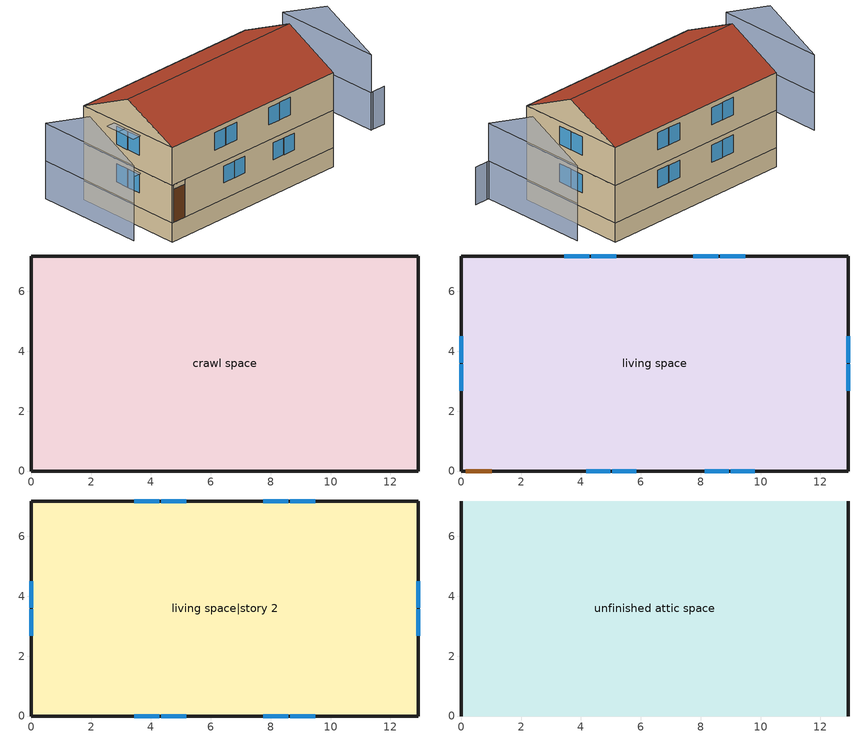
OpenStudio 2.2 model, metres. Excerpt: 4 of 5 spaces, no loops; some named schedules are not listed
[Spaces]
crawl space
 floor ground (GrndUninsUnfinCSFloor): 0,0 0,7.18 12.93,7.18 12.93,0 z-1.22
 wall ground (GrndInsUnfinCSWall): 0,7.18 0,0 12.93,0 12.93,7.18 0,7.18 z-1.22:0
living space
 floor to crawl space (UnfinCSInsFinFloor 3): 0,0 0,7.18 12.93,7.18 12.93,0 z0
 wall outside (ExtInsFinWall 6): 0,7.18 0,0 0.13,0 1.05,0 12.93,0 12.93,7.18 0,7.18 z0:2.44
 window (WindowConstruction): 4.17,0 4.98,0 / 5.04,0 5.85,0 / 8.13,0 8.94,0 / 9,0 9.81,0 z1.05:2.13; 9.49,7.18 8.65,7.18 / 8.59,7.18 7.75,7.18 / 5.18,7.18 4.34,7.18 / 4.28,7.18 3.44,7.18 z1.01:2.13; 0,4.51 0,3.62 / 0,3.56 0,2.67 / 12.93,2.67 12.93,3.56 / 12.93,3.62 12.93,4.51 z0.95:2.13
 door (LivingDoors): 0.15,0 1.02,0 z0:2.13
living space|story 2
 floor to living space (FinUninsFinFloor 3): 0,0 0,7.18 12.93,7.18 12.93,0 z2.44
 wall outside (ExtInsFinWall 6): 0,7.18 0,0 12.93,0 12.93,7.18 0,7.18 z2.44:4.88
 window (WindowConstruction): 3.44,0 4.28,0 / 4.34,0 5.19,0 / 7.75,0 8.59,0 / 8.65,0 9.5,0 / 9.49,7.18 8.65,7.18 / 8.59,7.18 7.75,7.18 / 5.18,7.18 4.34,7.18 / 4.28,7.18 3.44,7.18 z3.45:4.57; 0,4.51 0,3.62 / 0,3.56 0,2.67 / 12.93,2.67 12.93,3.56 / 12.93,3.62 12.93,4.51 z3.39:4.57
unfinished attic space
 floor to living space|story 2 (FinInsUnfinUAFloor): 0,7.18 12.93,7.18 12.93,0 0,0 z4.88
 wall outside (ExtInsFinWall 4): 0,3.59,6.67 0,7.18,4.88 0,0,4.88; 12.93,3.59,6.67 12.93,0,4.88 12.93,7.18,4.88
 roof outside (UnfinInsExtRoof 2): 12.93,3.59,6.67 0,3.59,6.67 0,0,4.88 12.93,0,4.88; 0,3.59,6.67 12.93,3.59,6.67 12.93,7.18,4.88 0,7.18,4.88
shading: -3.05,0 -3.05,7.18 / 15.98,7.18 15.98,0 z2.44:4.88; -3.05,0 -3.05,7.18 / 15.98,7.18 15.98,0 / 15.98,0 16.11,0 / 16.11,0 17.03,0 z0:2.44; 0,2.52 0,3.71 -0.61,3.71 -0.61,2.52 z4.72; 0,3.47 0,4.66 -0.61,4.66 -0.61,3.47 z2.29; 0,2.52 0,3.71 -0.61,3.71 -0.61,2.52 z2.29; 0,3.47 0,4.66 -0.61,4.66 -0.61,3.47 z4.72; -3.05,3.59,6.67 -3.05,0,4.88 -3.05,7.18,4.88; 15.98,3.59,6.67 15.98,7.18,4.88 15.98,0,4.88
[Building]
Building: North Axis {deg}=270; Standards Number of Stories=2; Standards Number of Above Ground Stories=2; Standards Building Type=singlefamilydetached; Standards Number of Living Units=1
[Site]
Denver Intl Ap_CO_USA: Latitude {deg}=39.83; Longitude {deg}=-104.65; Time Zone {hr}=-7; Elevation {m}=1650; Terrain=Suburbs
[ClimateZones]
Climate Zone Institution Name 2=Building America; Climate Zone Document Year 2=0; Climate Zone Value 2=Cold
[Site:WaterMainsTemperature]
Calculation Method=Correlation; Annual Average Outdoor Air Temperature {C}=10.8753; Maximum Difference In Monthly Average Outdoor Air Temperatures {deltaC}=23.1524
[Site:GroundTemperature:BuildingSurface]
6.71221, 4.9416, 4.79814, 5.63626, 9.00496, 12.3608, 15.2732, 17.1228, 17.2883, 15.7979, 12.9685, 9.71588
[Site:GroundTemperature:Deep]
10.8753, 10.8753, 10.8753, 10.8753, 10.8753, 10.8753, 10.8753, 10.8753, 10.8753, 10.8753, 10.8753, 10.8753
[Material] Roughness=Rough
Name | Thickness {m} | Conductivity {W/m-K} | Density {kg/m3} | Specific Heat {J/kg-K} | Thermal Absorptance | Solar Absorptance | Visible Absorptance
ResExtWallSheathing | 0.0127 | 0.11544 | 512.591 | 1214.172
FinStudAndAirFloor | 0.1397 | 0.557309 | 67.6845 | 1210.93
UATrussandIns | 0.0889 | 5.03636 | 37.0013 | 1207.82
UARoofIns | 0.18415 | 0.0269475 | 78.3383 | 1123.41
ResRoofSheathing; ResFloorSheathing | 0.01905 | 0.11544 | 512.591 | 1214.172
ResRoofMaterial | 0.009525 | 0.162689 | 1121.29 | 1465.38 | 0.91 | 0.85 | 0.85
CWallIns | 0.0508 | 0.0288456 | 32.0369 | 1214.172
Concrete-8in | 0.2032 | 1.3112 | 2242.58 | 837.36 | 0.9
Soil-12in | 0.3048 | 1.73073 | 1842.12 | 418.68
CrawlCeilingIns | 0.23495 | 2.59777 | 67.6845 | 1210.93
ResFloorCovering | 0.0127 | 0.0346702 | 54.4628 | 1339.776 | 0.9 | 0.9
ResFloorMass | 0.0508 | 0.685082 | 1601.85 | 933.6564 | 0.9 | 0.6
Furring | 0.0254 | 0.13262 | 72.0313 | 1211.15
CMU | 0.1524 | 0.680009 | 1800.28 | 845.514
Furring 1 | 0.0254 | 0.133321 | 72.0313 | 1211.15
CMU 1 | 0.1524 | 0.683603 | 1800.28 | 845.514
ResExtFinish | 0.009525 | 0.258168 | 347.601 | 1004.832 | 0.9 | 0.3 | 0.3
ResExtWallMass1; ResExtWallMassOtherSide2; ResExtWallMassOtherSide1; ResExtWallMass2 | 0.015875 | 0.160266 | 800.923 | 837.36 | 0.9 | 0.5 | 0.1
IntMassStudAndAirWall | 0.0889 | 0.39183 | 83.0261 | 1211.62
DoorMaterial | 0.04445 | 0.209228 | 512.591 | 1214.172
[Construction]
FinInsUnfinUAFloor: UATrussandIns
UnfinInsExtRoof 2: ResRoofMaterial, ResRoofSheathing, UARoofIns
GrndInsUnfinCSWall: Soil-12in, Concrete-8in, CWallIns
GrndUninsUnfinCSFloor: CFloor-FicR, Soil-12in
FinUninsFinFloor 3: ResFloorSheathing, ResFloorCovering, FinStudAndAirFloor, ResFloorMass
UnfinCSInsFinFloor 3: ResFloorSheathing, ResFloorCovering, CrawlCeilingIns, ResFloorMass
ExtInsFinWall 4: ResExtFinish, ResExtWallSheathing, CMU 1, Furring 1
ExtInsFinWall 6: ResExtFinish, ResExtWallSheathing, CMU, Furring, ResExtWallMass1
FinUninsFinWall: ResExtWallMassOtherSide2, ResExtWallMassOtherSide1, IntMassStudAndAirWall, ResExtWallMass1, ResExtWallMass2
WindowConstruction: GlazingMaterial
LivingDoors: DoorMaterial
[Material:NoMass]
CFloor-FicR: Roughness=Rough; Thermal Resistance {m2-K/W}=4.62544
[WindowMaterial:Shade]
CoolingShade: Solar Transmittance=0.999; Solar Reflectance=0.00099; Visible Transmittance=0.999; Visible Reflectance=0.00099; Thermal Hemispherical Emissivity=1e-005; Thermal Transmittance=0.999; Thickness {m}=0.0001; Conductivity {W/m-K}=10000; Shade to Glass Distance {m}=0.001; Top Opening Multiplier=0; Bottom Opening Multiplier=0; Left-Side Opening Multiplier=0; Right-Side Opening Multiplier=0; Airflow Permeability=0
[WindowMaterial:SimpleGlazingSystem]
GlazingMaterial: U-Factor {W/m2-K}=1.6467; Solar Heat Gain Coefficient=0.182
[BuildingUnit] Building Unit Type=Residential; Building Unit Feature Data Type 5=String; Building Unit Feature Data Type 12=Double; Building Unit Feature Data Type 14=Double; Building Unit Feature Data Type 16=Double; Building Unit Feature Data Type 18=Double; Building Unit Feature Data Type 19=String; Building Unit Feature Data Type 21=String; Building Unit Feature Data Type 22=Double; Building Unit Feature Data Type 23=String; Building Unit Feature Data Type 24=Double; Building Unit Feature Value 24=0; Building Unit Feature Data Type 25=String; Building Unit Feature Data Type 28=Double; Building Unit Feature Data Type 30=Double; Building Unit Feature Data Type 32=Double; Building Unit Feature Data Type 34=Double; Building Unit Feature Data Type 35=Double; Building Unit Feature Data Type 36=Double; Building Unit Feature Data Type 37=Double
Name | Building Unit Feature Name 1 | Building Unit Feature Data Type 1 | Building Unit Feature Value 1 | Building Unit Feature Name 2 | Building Unit Feature Data Type 2 | Building Unit Feature Value 2 | Building Unit Feature Name 3 | Building Unit Feature Data Type 3 | Building Unit Feature Value 3 | Building Unit Feature Name 4 | Building Unit Feature Data Type 4 | Building Unit Feature Value 4 | Building Unit Feature Name 5 | Building Unit Feature Value 5 | Building Unit Feature Name 6 | Building Unit Feature Data Type 6 | Building Unit Feature Value 6 | Building Unit Feature Name 7 | Building Unit Feature Data Type 7 | Building Unit Feature Value 7 | Building Unit Feature Name 8 | Building Unit Feature Data Type 8 | Building Unit Feature Value 8 | Building Unit Feature Name 9 | Building Unit Feature Data Type 9 | Building Unit Feature Value 9 | Building Unit Feature Name 10 | Building Unit Feature Data Type 10 | Building Unit Feature Value 10 | Building Unit Feature Name 11 | Building Unit Feature Data Type 11 | Building Unit Feature Value 11 | Building Unit Feature Name 12 | Building Unit Feature Value 12 | Building Unit Feature Name 13 | Building Unit Feature Data Type 13 | Building Unit Feature Value 13 | Building Unit Feature Name 14 | Building Unit Feature Value 14 | Building Unit Feature Name 15 | Building Unit Feature Data Type 15 | Building Unit Feature Value 15 | Building Unit Feature Name 16 | Building Unit Feature Value 16 | Building Unit Feature Name 17 | Building Unit Feature Data Type 17 | Building Unit Feature Value 17 | Building Unit Feature Name 18 | Building Unit Feature Value 18 | Building Unit Feature Name 19 | Building Unit Feature Value 19 | Building Unit Feature Name 20 | Building Unit Feature Data Type 20 | Building Unit Feature Value 20 | Building Unit Feature Name 21 | Building Unit Feature Value 21 | Building Unit Feature Name 22 | Building Unit Feature Value 22 | Building Unit Feature Name 23 | Building Unit Feature Value 23 | Building Unit Feature Name 24 | Building Unit Feature Name 25 | Building Unit Feature Value 25 | Building Unit Feature Name 26 | Building Unit Feature Data Type 26 | Building Unit Feature Value 26 | Building Unit Feature Name 27 | Building Unit Feature Data Type 27 | Building Unit Feature Value 27 | Building Unit Feature Name 28 | Building Unit Feature Value 28 | Building Unit Feature Name 29 | Building Unit Feature Data Type 29 | Building Unit Feature Value 29 | Building Unit Feature Name 30 | Building Unit Feature Value 30 | Building Unit Feature Name 31 | Building Unit Feature Data Type 31 | Building Unit Feature Value 31 | Building Unit Feature Name 32 | Building Unit Feature Value 32 | Building Unit Feature Name 33 | Building Unit Feature Data Type 33 | Building Unit Feature Value 33 | Building Unit Feature Name 34 | Building Unit Feature Value 34 | Building Unit Feature Name 35 | Building Unit Feature Value 35 | Building Unit Feature Name 36 | Building Unit Feature Value 36 | Building Unit Feature Name 37 | Building Unit Feature Value 37 | Building Unit Feature Name 38 | Building Unit Feature Data Type 38 | Building Unit Feature Value 38 | Building Unit Feature Name 39 | Building Unit Feature Data Type 39 | Building Unit Feature Value 39 | Building Unit Feature Name 40 | Building Unit Feature Data Type 40 | Building Unit Feature Value 40 | Building Unit Feature Name 41 | Building Unit Feature Data Type 41 | Building Unit Feature Value 41 | Building Unit Feature Name 42 | Building Unit Feature Data Type 42 | Building Unit Feature Value 42 | Building Unit Feature Name 43 | Building Unit Feature Data Type 43 | Building Unit Feature Value 43 | Building Unit Feature Name 44 | Building Unit Feature Data Type 44 | Building Unit Feature Value 44 | Building Unit Feature Name 45 | Building Unit Feature Data Type 45 | Building Unit Feature Value 45 | Building Unit Feature Name 46 | Building Unit Feature Data Type 46 | Building Unit Feature Value 46 | Building Unit Feature Name 47 | Building Unit Feature Data Type 47 | Building Unit Feature Value 47 | Building Unit Feature Name 48 | Building Unit Feature Data Type 48 | Building Unit Feature Value 48 | Building Unit Feature Name 49 | Building Unit Feature Data Type 49 | Building Unit Feature Value 49 | Building Unit Feature Name 50 | Building Unit Feature Data Type 50 | Building Unit Feature Value 50 | Building Unit Feature Name 51 | Building Unit Feature Data Type 51 | Building Unit Feature Value 51 | Building Unit Feature Name 52 | Building Unit Feature Data Type 52 | Building Unit Feature Value 52 | Building Unit Feature Name 53 | Building Unit Feature Data Type 53 | Building Unit Feature Value 53 | Building Unit Feature Name 54 | Building Unit Feature Data Type 54 | Building Unit Feature Value 54 | Building Unit Feature Name 55 | Building Unit Feature Data Type 55 | Building Unit Feature Value 55 | Building Unit Feature Name 56 | Building Unit Feature Data Type 56 | Building Unit Feature Value 56 | Building Unit Feature Name 57 | Building Unit Feature Data Type 57 | Building Unit Feature Value 57 | Building Unit Feature Name 58 | Building Unit Feature Data Type 58 | Building Unit Feature Value 58 | Building Unit Feature Name 59 | Building Unit Feature Data Type 59 | Building Unit Feature Value 59 | Building Unit Feature Name 60 | Building Unit Feature Data Type 60 | Building Unit Feature Value 60 | Building Unit Feature Name 61 | Building Unit Feature Data Type 61 | Building Unit Feature Value 61 | Building Unit Feature Name 62 | Building Unit Feature Data Type 62 | Building Unit Feature Value 62 | Building Unit Feature Name 63 | Building Unit Feature Data Type 63 | Building Unit Feature Value 63 | Building Unit Feature Name 64 | Building Unit Feature Data Type 64 | Building Unit Feature Value 64 | Building Unit Feature Name 65 | Building Unit Feature Data Type 65 | Building Unit Feature Value 65 | Building Unit Feature Name 66 | Building Unit Feature Data Type 66 | Building Unit Feature Value 66 | Building Unit Feature Name 67 | Building Unit Feature Data Type 67 | Building Unit Feature Value 67 | Building Unit Feature Name 68 | Building Unit Feature Data Type 68 | Building Unit Feature Value 68 | Building Unit Feature Name 69 | Building Unit Feature Data Type 69 | Building Unit Feature Value 69 | Building Unit Feature Name 70 | Building Unit Feature Data Type 70 | Building Unit Feature Value 70 | Building Unit Feature Name 71 | Building Unit Feature Data Type 71 | Building Unit Feature Value 71 | Building Unit Feature Name 72 | Building Unit Feature Data Type 72 | Building Unit Feature Value 72 | Building Unit Feature Name 73 | Building Unit Feature Data Type 73 | Building Unit Feature Value 73 | Building Unit Feature Name 74 | Building Unit Feature Data Type 74 | Building Unit Feature Value 74 | Building Unit Feature Name 75 | Building Unit Feature Data Type 75 | Building Unit Feature Value 75 | Building Unit Feature Name 76 | Building Unit Feature Data Type 76 | Building Unit Feature Value 76 | Building Unit Feature Name 77 | Building Unit Feature Data Type 77 | Building Unit Feature Value 77 | Building Unit Feature Name 78 | Building Unit Feature Data Type 78 | Building Unit Feature Value 78 | Building Unit Feature Name 79 | Building Unit Feature Data Type 79 | Building Unit Feature Value 79
EPWWeatherInfo | EPWHeaderCity | String | Denver Intl Ap | EPWHeaderState | String | CO | EPWHeaderCountry | String | USA | EPWHeaderDataSource | String | TMY3 | EPWHeaderStation | 725650 | EPWHeaderLatitude | Double | 39.83 | EPWHeaderLongitude | Double | -104.65 | EPWHeaderTimezone | Double | -7 | EPWHeaderAltitude | Double | 5413.39 | EPWHeaderLocalPressure | Double | 0.819376 | EPWDataAnnualAvgDrybulb | Double | 51.5756 | EPWDataAnnualMinDrybulb | -2.92 | EPWDataAnnualMaxDrybulb | Double | 104 | EPWDataCDD50F | 3072.29 | EPWDataCDD65F | Double | 883.62 | EPWDataHDD50F | 2497.19 | EPWDataHDD65F | Double | 5783.52 | EPWDataAnnualAvgWindspeed | 3.91653 | EPWDataMonthlyAvgDrybulbs | 33.41919354838707,31.90142857142851,43.02620967741929,42.4862499999999,59.877741935483826,73.5757499999999,72.07975806451604,72.70008064516125,66.49199999999995,50.07911290322577,37.21824999999998,34.58217741935478 | EPWDataMainsDailyTemps | String | 50.07624256468849,49.96578526971447,49.85758155416446,49.751663461543956,49.64806235849289,49.546808925496684,49.44793314780048,49.351464306529344,49.25743097001691,49.16586098534516,49.07678147009774,48.99021880432938,48.906198622753664,48.82474580715156,48.74588447900294,48.66963799234318,48.59602892684717,48.52507908114243,48.45680946635379,48.391240299881034,48.32839099941178,48.2682801771711,48.21092563440964,48.15634435613202,48.10455250606682,48.0555654218799,48.00939761063225,47.96606274448391,47.92557365664502,47.887942337575474,47.85317993143398,47.82129673277785,47.79230218351441,47.76620487010479,47.743012521021164,47.72273200445806,47.70536932629837,47.69092962833478,47.679417186747074,47.67083541083578,47.66518684201257,47.662473153047586,47.66269514757412,47.66585275985059,47.671945054780025,47.680970228187,47.69292560735188,47.707807651802355,47.72561195436194,47.74633324245504,47.769965379668456,47.796501367568595,47.82593334777396,47.85825260428239,47.89344956605218,47.931513809836474,47.972434063269986,48.01619820820726,48.062793284311255,48.11220549289154,48.16442020099054,48.219421945717,48.27719443882517,48.33772057153841,48.400982419615794,48.4669612486602,48.53563751966631,48.606990894806955,48.6810002434559,48.75764364844552,48.83689841255736,48.918741065243694,49.0031473695781,49.090092329433006,49.17955019688205,49.27149447982508,49.36589794983356,49.462732650213994,49.561969904287025,49.6635803238798,49.76753381802895,49.87379960189179,49.98234620586291,50.09314148489366,50.20615262801154,50.32134616803691,50.43868799149395,50.55814334871304,50.67967686412157,50.803252546720046,50.92883380074053,51.05638343648407,51.18586368133415,51.31723619094261,51.45046206058504,51.585501836681985,51.722315528482795,51.86086261990847,52.00110208155013,52.14299238281949,52.286491504247756,52.43155694992926,52.57814576010625,52.72621452389102,52.875719392121596,53.026616090347304,53.17885993194017,53.33240583132849,53.487208317348475,53.643221546710095,53.80039931757317,53.95869508322955,54.118061965887556,54.278452770554324,54.43981999901219,54.60211586388484,54.765292302789085,54.92930099256807,55.09409336360172,55.25962061419019,55.425833725006015,55.592683473610705,55.76012044903154,55.92809506639413,56.096557581606504,56.265458106090385,56.43474662155519,56.60437299481049,56.774286992612446,56.944438296539964,57.114776517895976,57.285251212629575,57.455811896274575,57.62640805889998,57.796989180068046,57.96750474379538,58.137904253512836,58.308137247019545,58.478153311426844,58.64790209808757,58.817333337506334,58.98639685422635,59.15504258168842,59.3232205770577,59.49088103601374,59.657974307499636,59.82445090842566,59.990261538323224,60.15535709394477,60.3196886838052,60.483207642660645,60.645865545920216,60.80761422398648,60.96840577652041,61.128192586626696,61.28692733495492,61.44456301371284,61.60105294058722,61.75635077256843,61.91041051967443,62.06318655857029,62.21463364607911,62.36470693258035,62.51336197529165,62.660554751430084,62.80624167124915,62.9503795909474,63.092925825445136,63.23383816102513,63.37307486783386,63.510594712239374,63.64635696904229,63.780321433536116,63.91244843341354,64.04269884051499,64.17103408241607,64.29741615385042,64.42180762796461,64.54417166740178,64.6644720352106,64.78267310557656,64.89873987437224,65.01263796952337,65.12433366118786,65.23379387174455,65.34098618558886,65.44587885873229,65.54844082820318,65.64864172124571,65.74645186431445,65.84184229186192,65.93478475491652,66.02525172944812,66.11321642451904,66.19865279021803,66.2815355253746,66.36184008505171,66.43954268781468,66.51462032277362,66.58705075639804,66.65681253910107,66.7238850115915,66.78824831099188,66.8498833767207,66.90877195613702,66.96489660994582,67.01824071736247,67.0687884810348,67.11652493172134,67.1614359327244,67.20350818407636,67.2427292264785,67.27908744499058,67.31257207247057,67.34317319276317,67.37088174363649,67.39568951946556,67.41758917366259,67.4365742208524,67.45263903879307,67.46577887004094,67.47598982335943,67.48326887487143,67.48761386895477,67.48902351888061,67.4874974071945,67.48303598583993,67.47564057602459,67.46531336782905,67.45205741955822,67.43587665683559,67.4167758714408,67.39476071989056,67.36983772176345,67.3420142577693,67.31129856756348,67.2776997473067,67.24122774697133,67.20189336739486,67.1597082570812,67.11468490875127,67.06683665564319,67.01617766756395,66.96272294669305,66.90648832313975,66.84749045025524,66.78574679970073,66.72127565627355,66.65409611249217,66.58422806294222,66.51169219838478,66.43650999962914,66.35870373117136,66.2782964346009,66.19531192177709,66.10977476777737,66.02171030361976,65.9311446087612,65.83810450337445,65.74261754040548,65.64471199741396,65.54441686819914,65.44176185421358,65.3367773557674,65.22949446302543,65.11994494680023,65.00816124914343,64.89417647373834,64.77802437609657,64.65973935356172,64.53935643512287,64.4169112710411,64.29244012229202,64.16597984982741,64.03756790365917,63.90724231176892,63.77504166884631,63.6410051248596,63.505172373461775,63.367583640235615,63.22827967078128,63.087301718649925,62.944691533126786,62.80049134686757,62.65474386339166,62.507492244435824,62.358780097172314,62.20865146129504,62.057150795977556,61.90432296670695,61.750213231997364,61.59486722998707,61.4383309649232,61.28065079353804,61.12187341132084,60.96204583868952,60.80121540706588,60.639429744858944,60.476736763360236,60.31318464255526,60.1488218168555,59.98369696075506,59.817858974416055,59.65135696918742,59.484240253060975,59.316558316069354,59.14836081562999,58.979697561839565,58.81061850272319,58.64117370944278,58.47141336146898,58.30138773172094,58.13114717167853,57.96074209647115,57.79022296994785,57.619640289732864,57.44904457227127,57.27848633786898,57.10801609573168,56.93768432900698,56.76754147983427,56.59763793440684,56.42802400805043,56.258749930322814,56.089865830138834,55.92142172092519,55.75346748580939,55.58605286284738,55.41922743029409,55.253040591921284,55.08754156238709,54.92277935266159,54.758802755512654,54.59566033105642,54.433400392376676,54.27207099121742,54.11171990375276,53.95239461643851,53.794142311949436,53.637009855206635,53.481043779498876,53.32629027270225,53.17279516360207,53.02060390832103,52.86976157685792,52.7203128397405,52.57230195479675,52.42577275404836,52.2807686307303,52.13733252644026,51.995506918421974,51.85533380698597,51.716854703071526,51.580110615953664,51.44514204109863,51.31198894817149,51.18069076919956,51.05128638689496,50.92381412313984,50.79831172763777,50.67481636673447,50.55336461241139,50.43399243145524,50.31673517480678,50.20162756709195 | EPWDataMainsMonthlyTemps | 48.74588447900294,47.671945054780025,49.17955019688205,52.875719392121596,57.796989180068046,62.660554751430084,66.19865279021803,67.48902351888061,66.19531192177709,62.65474386339166,57.79022296994785,52.86976157685792 | EPWDataMainsAvgTemp | 57.5779 | EPWDataGroundMonthlyTemps | 44.08197290927985,40.894885684256934,40.63665370518229,42.14527383112042,48.208935610201856,54.24942532920625,59.49181860884866,62.82111671719588,63.11898312643705,60.436204288141006,55.3433774168231,49.488581125820524 | EPWDataWSF | EPWDataMonthlyAvgDailyHighDrybulbs | 47.4103225806451,46.586428571428456,55.15032258064512,53.70799999999994,72.80193548387093,88.67599999999996,86.18580645161288,85.87225806451607,82.08199999999992,63.18064516129024,48.73399999999996,48.87935483870961 | EPWDataMonthlyAvgDailyLowDrybulbs | String | 19.347741935483857,19.856428571428516,30.316129032257997,31.111999999999924,47.416129032258,57.90199999999991,59.06387096774191,60.956774193548284,52.35199999999995,38.416129032258,27.00199999999998,23.029032258064426 | EPWDesignHeatingDrybulb | Double | 6.8 | EPWDesignHeatingWindspeed | 12 | EPWDesignCoolingDrybulb | Double | 91.76 | EPWDesignCoolingWetbulb | 60.08 | EPWDesignCoolingHumidityRatio | Double | 0.00605039 | EPWDesignCoolingWindspeed | 4.2 | EPWDesignDailyTemperatureRange | Double | 27.36 | EPWDesignDehumidDrybulb | 67.28 | EPWDesignDehumidHumidityRatio | 0.0122954 | EPWDesignCoolingDirectNormal | 985 | EPWDesignCoolingDiffuseHorizontal | 84
unit 1 | NumberOfBedrooms | Integer | 3 | NumberOfBathrooms | Double | 2 | SizingInfoRoofRigidInsRvalue|Surface 15 | Double | 0 | SizingInfoRoofRigidInsRvalue|Surface 14 | Double | 0 | SizingInfoRoofColor|Surface 15 | medium | SizingInfoRoofMaterial|Surface 15 | String | asphalt shingles | SizingInfoRoofColor|Surface 14 | String | medium | SizingInfoRoofMaterial|Surface 14 | String | asphalt shingles | SizingInfoSpaceWallsInsulated|crawl space | Boolean | true | SizingInfoSpaceCeilingInsulated|crawl space | Boolean | false | SizingInfoWallType|Surface 10 | String | CMU | SizingInfoCMUWallFurringInsRvalue|Surface 10 | 0 | SizingInfoWallType|Surface 9 | String | CMU | SizingInfoCMUWallFurringInsRvalue|Surface 9 | 0 | SizingInfoWallType|Surface 11 | String | CMU | SizingInfoCMUWallFurringInsRvalue|Surface 11 | 0 | SizingInfoWallType|Surface 8 | String | CMU | SizingInfoCMUWallFurringInsRvalue|Surface 8 | 0 | SizingInfoWallType|Surface 25 | CMU | SizingInfoCMUWallFurringInsRvalue|Surface 25 | Double | 0 | SizingInfoWallType|Surface 24 | CMU | SizingInfoCMUWallFurringInsRvalue|Surface 24 | 0 | SizingInfoWallType|Surface 4 | CMU | SizingInfoCMUWallFurringInsRvalue|Surface 4 | SizingInfoWallType|Surface 5 | CMU | SizingInfoCMUWallFurringInsRvalue|Surface 5 | Double | 0 | SizingInfoWallType|Surface 2 | String | CMU | SizingInfoCMUWallFurringInsRvalue|Surface 2 | 0 | SizingInfoWallType|Surface 3 | String | CMU | SizingInfoCMUWallFurringInsRvalue|Surface 3 | 0 | SizingInfoWallType|Surface 17 | String | CMU | SizingInfoCMUWallFurringInsRvalue|Surface 17 | 0 | SizingInfoWallType|Surface 16 | String | CMU | SizingInfoCMUWallFurringInsRvalue|Surface 16 | 0 | SizingInfoWallRigidInsRvalue|Surface 10 | 0 | SizingInfoWallRigidInsThickness|Surface 10 | 0 | SizingInfoWallRigidInsRvalue|Surface 9 | 0 | SizingInfoWallRigidInsThickness|Surface 9 | Double | 0 | SizingInfoWallRigidInsRvalue|Surface 11 | Double | 0 | SizingInfoWallRigidInsThickness|Surface 11 | Double | 0 | SizingInfoWallRigidInsRvalue|Surface 8 | Double | 0 | SizingInfoWallRigidInsThickness|Surface 8 | Double | 0 | SizingInfoWallRigidInsRvalue|Surface 25 | Double | 0 | SizingInfoWallRigidInsThickness|Surface 25 | Double | 0 | SizingInfoWallRigidInsRvalue|Surface 24 | Double | 0 | SizingInfoWallRigidInsThickness|Surface 24 | Double | 0 | SizingInfoWallRigidInsRvalue|Surface 4 | Double | 0 | SizingInfoWallRigidInsThickness|Surface 4 | Double | 0 | SizingInfoWallRigidInsRvalue|Surface 5 | Double | 0 | SizingInfoWallRigidInsThickness|Surface 5 | Double | 0 | SizingInfoWallRigidInsRvalue|Surface 2 | Double | 0 | SizingInfoWallRigidInsThickness|Surface 2 | Double | 0 | SizingInfoWallRigidInsRvalue|Surface 3 | Double | 0 | SizingInfoWallRigidInsThickness|Surface 3 | Double | 0 | SizingInfoWallRigidInsRvalue|Surface 17 | Double | 0 | SizingInfoWallRigidInsThickness|Surface 17 | Double | 0 | SizingInfoWallRigidInsRvalue|Surface 16 | Double | 0 | SizingInfoWallRigidInsThickness|Surface 16 | Double | 0 | DHWSchedIndex | Integer | 0 | SizingInfoHVACCapacityRatioCooling | String | 0.72,1.0 | SizingInfoHVACCapacityDerateFactorEER | String | 1.0,1.0,1.0,0.94,0.88 | SizingInfoHVACRatedCFMperTonCooling | String | 424.26666666666665,355.2 | SizingInfoMechVentType | String | none | SizingInfoMechVentTotalEfficiency | Double | 0 | SizingInfoMechVentLatentEffectiveness | Double | 0 | SizingInfoMechVentApparentSensibleEffectiveness | Double | 0 | SizingInfoMechVentWholeHouseRate | Double | 0 | SizingInfoDuctsSupplyRvalue | Double | 1.7 | SizingInfoDuctsReturnRvalue | Double | 1.7 | SizingInfoDuctsSupplyLoss | Double | 0.091309 | SizingInfoDuctsReturnLoss | Double | 0.0667333 | SizingInfoDuctsSupplySurfaceArea | Double | 400 | SizingInfoDuctsReturnSurfaceArea | Double | 240 | SizingInfoDuctsLocationZone | String | crawl zone | SizingInfoDuctsLocationFrac | Double | 0.65 | SizingInfoZoneInfiltrationELA|living zone | Double | 0.0966562 | SizingInfoZoneInfiltrationCFM|living zone | Double | 13.2173 | SizingInfoZoneInfiltrationCFM|crawl zone | Double | 0 | SizingInfoZoneInfiltrationCFM|unfinished attic zone | Double | 0
[ThermalZone] Use Ideal Air Loads=No
living zone: Thermostat=living zone temperature setpoint
unfinished attic zone; crawl zone: 
res ds_u 1 ret air zone: Volume {m3}=2.54852
[Space]
Name | Thermal Zone | Building Unit
living space; living space|story 2 | living zone | unit 1
unfinished attic space | unfinished attic zone | unit 1
crawl space | crawl zone | unit 1
res ds_u 1 ret air space | res ds_u 1 ret air zone
[People:Definition] Number of People Calculation Method=People; Number of People {people}=1.32; Fraction Radiant=0.319734; Sensible Heat Fraction=0.573; Carbon Dioxide Generation Rate {m3/s-W}=0; Enable ASHRAE 55 Comfort Warnings=No; Mean Radiant Temperature Calculation Type=ZoneAveraged
residential occupants|living space|story 2; residential occupants|living space
[People] Number of People Schedule=residential occupants schedule; Activity Level Schedule=Schedule Ruleset 1
Name | People Definition | Space or SpaceType
residential occupants|living space|story 2 | residential occupants|living space|story 2 | living space|story 2
residential occupants|living space | residential occupants|living space | living space
[InternalMass:Definition] Construction=FinUninsFinWall; Design Level Calculation Method=SurfaceArea; Surface Area {m2}=92.903
living space|story 2 Partition; living space Partition
[InternalMass]
Name | Internal Mass Definition | Space or SpaceType
living space|story 2 Partition | living space|story 2 Partition | living space|story 2
living space Partition | living space Partition | living space
[ShadingControl]
WindowShadingControl: Shading Type=InteriorShade; Shading Device Material=CoolingShade; Shading Control Type=OnIfScheduleAllows; Schedule=residential window shading schedule; Shading Control Is Scheduled=Yes
[ThermostatSetpoint:DualSetpoint]
living zone temperature setpoint: Heating Setpoint Temperature Schedule=residential heating setpoint; Cooling Setpoint Temperature Schedule=residential cooling setpoint
[ElectricEquipment:Definition] Design Level Calculation Method=EquipmentLevel
Name | Design Level {W} | Fraction Latent | Fraction Radiant | Fraction Lost
residential refrigerator | 71.9878 | 0 | 0 | 0
residential range electric ignition | 43.0883 | 0.3 | 0.24 | 0.3
res infil_u 1 house exh fan load equip; res infil_u 1 range hood fan load equip; res infil_u 1 bath exh fan load equip | 0 | 0 | 0 | 1
[ElectricEquipment]
Name | Electric Equipment Definition | Space or SpaceType | Schedule
residential refrigerator | residential refrigerator | living space | residential refrigerator schedule
residential range electric ignition | residential range electric ignition | living space | residential range gas schedule
res infil_u 1 house exh fan load equip | res infil_u 1 house exh fan load equip | living space|story 2 | Always On Discrete
res infil_u 1 range hood fan load equip | res infil_u 1 range hood fan load equip | living space|story 2 | Always On Discrete
res infil_u 1 bath exh fan load equip | res infil_u 1 bath exh fan load equip | living space|story 2 | Always On Discrete
[OtherEquipment:Definition] Design Level Calculation Method=EquipmentLevel
Name | Design Level {W} | Fraction Latent | Fraction Radiant | Fraction Lost
residential range gas | 451.142 | 0.2 | 0.18 | 0.5
res_ds_u_1_sup_s_lk_to_lv equip; res_ds_u_1_sup_lat_lk_to_lv equip; res_ds_u_1_sup_d_cn_to_lv equip; res_ds_u_1_sup_d_cn_to_ah equip; res_ds_u_1_ret_d_cn_to_pl equip; res_ds_u_1_ret_d_cn_to_ah equip; res_ds_u_1_sup_s_lk_to_ah equip; res_ds_u_1_sup_lat_lk_to_ah equip; res_ds_u_1_ret_s_lk equip; res_ds_u_1_ret_lat_lk equip | 0
[OtherEquipment]
Name | Other Equipment Definition | Space or SpaceType | Schedule | Fuel Type
residential range gas | residential range gas | living space | residential range gas schedule | NaturalGas
res_ds_u_1_sup_s_lk_to_lv equip | res_ds_u_1_sup_s_lk_to_lv equip | living space|story 2 | Always On Discrete | None
res_ds_u_1_sup_lat_lk_to_lv equip | res_ds_u_1_sup_lat_lk_to_lv equip | living space|story 2 | Always On Discrete | None
res_ds_u_1_sup_d_cn_to_lv equip | res_ds_u_1_sup_d_cn_to_lv equip | living space|story 2 | Always On Discrete | None
res_ds_u_1_sup_d_cn_to_ah equip | res_ds_u_1_sup_d_cn_to_ah equip | crawl space | Always On Discrete | None
res_ds_u_1_ret_d_cn_to_pl equip | res_ds_u_1_ret_d_cn_to_pl equip | res ds_u 1 ret air space | Always On Discrete | None
res_ds_u_1_ret_d_cn_to_ah equip | res_ds_u_1_ret_d_cn_to_ah equip | crawl space | Always On Discrete | None
res_ds_u_1_sup_s_lk_to_ah equip | res_ds_u_1_sup_s_lk_to_ah equip | crawl space | Always On Discrete | None
res_ds_u_1_sup_lat_lk_to_ah equip | res_ds_u_1_sup_lat_lk_to_ah equip | crawl space | Always On Discrete | None
res_ds_u_1_ret_s_lk equip | res_ds_u_1_ret_s_lk equip | res ds_u 1 ret air space | Always On Discrete | None
res_ds_u_1_ret_lat_lk equip | res_ds_u_1_ret_lat_lk equip | res ds_u 1 ret air space | Always On Discrete | None
[Lights:Definition] Design Level Calculation Method=LightingLevel; Lighting Level {W}=182.523; Fraction Radiant=0.6; Fraction Visible=0.2; Return Air Fraction=0
residential lighting living space|story 2; residential lighting living space
[Lights] Schedule=residential lighting schedule
Name | Lights Definition | Space or SpaceType
residential lighting living space|story 2 | residential lighting living space|story 2 | living space|story 2
residential lighting living space | residential lighting living space | living space
[Exterior:Lights:Definition]
residential lighting exterior: Design Level {W}=74.657
[Exterior:Lights]
residential lighting exterior: Exterior Lights Definition=residential lighting exterior; Schedule=residential lighting schedule
[SpaceInfiltration:DesignFlowRate] Schedule=Always On Discrete
Name | Space or SpaceType | Design Flow Rate Calculation Method | Air Changes per Hour {1/hr} | Design Flow Rate {m3/s}
res infil|crawl space | crawl space | AirChanges/Hour | 0
res infil_u 1 flow; res nv_u 1 flow | living space|story 2 | Flow/Space |  | 0
[SpaceInfiltration:EffectiveLeakageArea]
res infil|unfinished attic space: Space or SpaceType=unfinished attic space; Schedule=Always On Discrete; Effective Air Leakage Area {cm2}=0.1; Stack Coefficient=0.000124817; Wind Coefficient=4.04283e-05
[ZoneMixing] Schedule=Always On Continuous; Design Flow Rate Calculation Method=Flow/Zone; Design Flow Rate {m3/s}=0
Name | Zone | Source Zone
res_ds_u_1_ah_to_liv mix | living zone | crawl zone
res_ds_u_1_liv_to_ah mix | crawl zone | living zone
[Schedule:Ruleset]
Name | Default Day Schedule
residential occupants schedule | Schedule Day 1
Schedule Ruleset 1 | Schedule Day 2
residential window shading schedule | Schedule Day 3
residential heating setpoint | Schedule Day 5
residential cooling setpoint | Schedule Day 6
residential refrigerator schedule | Schedule Day 8
residential range gas schedule | Schedule Day 9
residential lighting schedule | Schedule Day 10
[Schedule:Day]
Schedule Day 1; Schedule Day 3; Schedule Day 5; Schedule Day 6; Schedule Day 8; Schedule Day 9; Schedule Day 10: 24, 0, 0
residential occupants schedule allday1; residential occupants schedule allday2; residential occupants schedule allday3; residential occupants schedule allday4; residential occupants schedule allday5; residential occupants schedule allday6; residential occupants schedule allday7; residential occupants schedule allday8; residential occupants schedule allday9; residential occupants schedule allday10; residential occupants schedule allday11; residential occupants schedule allday12: 1, 0, 1, 2, 0, 1, 3, 0, 1, 4, 0, 1, 5, 0, 1, 6, 0, 1, 7, 0, 1, 8, 0, 0.8831, 9, 0, 0.40861, 10, 0, 0.24189, 11, 0, 0.24189, 12, 0, 0.24189, 13, 0, 0.24189, 14, 0, 0.24189, 15, 0, 0.24189, 16, 0, 0.24189, 17, 0, 0.29498, 18, 0, 0.5531, 19, 0, 0.89693, 20, 0, 0.89693, 21, 0, 0.89693, 22, 0, 1, 23, 0, 1, 24, 0, 1
Schedule Day 2: 24, 0, 112.539
residential window shading schedule allday1; residential window shading schedule allday2; residential window shading schedule allday3; residential window shading schedule allday4; residential window shading schedule allday11; residential window shading schedule allday12: 1, 0, 0, 2, 0, 0, 3, 0, 0, 4, 0, 0, 5, 0, 0, 6, 0, 0, 7, 0, 0, 8, 0, 0, 9, 0, 0, 10, 0, 0, 11, 0, 0, 12, 0, 0, 13, 0, 0, 14, 0, 0, 15, 0, 0, 16, 0, 0, 17, 0, 0, 18, 0, 0, 19, 0, 0, 20, 0, 0, 21, 0, 0, 22, 0, 0, 23, 0, 0, 24, 0, 0
residential window shading schedule allday5; residential window shading schedule allday6; residential window shading schedule allday7; residential window shading schedule allday8; residential window shading schedule allday9; residential window shading schedule allday10: 1, 0, 1, 2, 0, 1, 3, 0, 1, 4, 0, 1, 5, 0, 1, 6, 0, 1, 7, 0, 1, 8, 0, 1, 9, 0, 1, 10, 0, 1, 11, 0, 1, 12, 0, 1, 13, 0, 1, 14, 0, 1, 15, 0, 1, 16, 0, 1, 17, 0, 1, 18, 0, 1, 19, 0, 1, 20, 0, 1, 21, 0, 1, 22, 0, 1, 23, 0, 1, 24, 0, 1
residential refrigerator schedule allday1; residential refrigerator schedule allday12: 1, 0, 0.610949, 2, 0, 0.595675, 3, 0, 0.580401, 4, 0, 0.565128, 5, 0, 0.549854, 6, 0, 0.549854, 7, 0, 0.580401, 8, 0, 0.610949, 9, 0, 0.626223, 10, 0, 0.626223, 11, 0, 0.610949, 12, 0, 0.610949, 13, 0, 0.641496, 14, 0, 0.641496, 15, 0, 0.641496, 16, 0, 0.626223, 17, 0, 0.672044, 18, 0, 0.733139, 19, 0, 0.763686, 20, 0, 0.733139, 21, 0, 0.717865, 22, 0, 0.702591, 23, 0, 0.672044, 24, 0, 0.626223
residential refrigerator schedule allday2: 1, 0, 0.609489, 2, 0, 0.594252, 3, 0, 0.579015, 4, 0, 0.563777, 5, 0, 0.54854, 6, 0, 0.54854, 7, 0, 0.579015, 8, 0, 0.609489, 9, 0, 0.624726, 10, 0, 0.624726, 11, 0, 0.609489, 12, 0, 0.609489, 13, 0, 0.639964, 14, 0, 0.639964, 15, 0, 0.639964, 16, 0, 0.624726, 17, 0, 0.670438, 18, 0, 0.731387, 19, 0, 0.761861, 20, 0, 0.731387, 21, 0, 0.71615, 22, 0, 0.700912, 23, 0, 0.670438, 24, 0, 0.624726
residential refrigerator schedule allday3; residential refrigerator schedule allday4; residential refrigerator schedule allday5: 1, 0, 0.791241, 2, 0, 0.77146, 3, 0, 0.751679, 4, 0, 0.731898, 5, 0, 0.712117, 6, 0, 0.712117, 7, 0, 0.751679, 8, 0, 0.791241, 9, 0, 0.811022, 10, 0, 0.811022, 11, 0, 0.791241, 12, 0, 0.791241, 13, 0, 0.830803, 14, 0, 0.830803, 15, 0, 0.830803, 16, 0, 0.811022, 17, 0, 0.870365, 18, 0, 0.949489, 19, 0, 0.989051, 20, 0, 0.949489, 21, 0, 0.929708, 22, 0, 0.909927, 23, 0, 0.870365, 24, 0, 0.811022
residential refrigerator schedule allday6; residential refrigerator schedule allday7; residential refrigerator schedule allday8; residential refrigerator schedule allday9: 1, 0, 0.8, 2, 0, 0.78, 3, 0, 0.76, 4, 0, 0.74, 5, 0, 0.72, 6, 0, 0.72, 7, 0, 0.76, 8, 0, 0.8, 9, 0, 0.82, 10, 0, 0.82, 11, 0, 0.8, 12, 0, 0.8, 13, 0, 0.84, 14, 0, 0.84, 15, 0, 0.84, 16, 0, 0.82, 17, 0, 0.88, 18, 0, 0.96, 19, 0, 1, 20, 0, 0.96, 21, 0, 0.94, 22, 0, 0.92, 23, 0, 0.88, 24, 0, 0.82
residential refrigerator schedule allday10: 1, 0, 0.679562, 2, 0, 0.662573, 3, 0, 0.645584, 4, 0, 0.628595, 5, 0, 0.611606, 6, 0, 0.611606, 7, 0, 0.645584, 8, 0, 0.679562, 9, 0, 0.696551, 10, 0, 0.696551, 11, 0, 0.679562, 12, 0, 0.679562, 13, 0, 0.71354, 14, 0, 0.71354, 15, 0, 0.71354, 16, 0, 0.696551, 17, 0, 0.747518, 18, 0, 0.815474, 19, 0, 0.849453, 20, 0, 0.815474, 21, 0, 0.798485, 22, 0, 0.781496, 23, 0, 0.747518, 24, 0, 0.696551
residential refrigerator schedule allday11: 1, 0, 0.675182, 2, 0, 0.658303, 3, 0, 0.641423, 4, 0, 0.624544, 5, 0, 0.607664, 6, 0, 0.607664, 7, 0, 0.641423, 8, 0, 0.675182, 9, 0, 0.692062, 10, 0, 0.692062, 11, 0, 0.675182, 12, 0, 0.675182, 13, 0, 0.708942, 14, 0, 0.708942, 15, 0, 0.708942, 16, 0, 0.692062, 17, 0, 0.742701, 18, 0, 0.810219, 19, 0, 0.843978, 20, 0, 0.810219, 21, 0, 0.793339, 22, 0, 0.77646, 23, 0, 0.742701, 24, 0, 0.692062
residential range gas schedule allday1; residential range gas schedule allday2; residential range gas schedule allday12: 1, 0, 0.0466667, 2, 0, 0.0466667, 3, 0, 0.0266667, 4, 0, 0.0266667, 5, 0, 0.0466667, 6, 0, 0.0733333, 7, 0, 0.166667, 8, 0, 0.28, 9, 0, 0.306667, 10, 0, 0.32, 11, 0, 0.28, 12, 0, 0.333333, 13, 0, 0.38, 14, 0, 0.306667, 15, 0, 0.38, 16, 0, 0.293333, 17, 0, 0.613333, 18, 0, 1, 19, 0, 0.78, 20, 0, 0.4, 21, 0, 0.233333, 22, 0, 0.166667, 23, 0, 0.106667, 24, 0, 0.0733333
residential range gas schedule allday3; residential range gas schedule allday5: 1, 0, 0.0421574, 2, 0, 0.0421574, 3, 0, 0.0240899, 4, 0, 0.0240899, 5, 0, 0.0421574, 6, 0, 0.0662473, 7, 0, 0.150562, 8, 0, 0.252944, 9, 0, 0.277034, 10, 0, 0.289079, 11, 0, 0.252944, 12, 0, 0.301124, 13, 0, 0.343282, 14, 0, 0.277034, 15, 0, 0.343282, 16, 0, 0.264989, 17, 0, 0.554069, 18, 0, 0.903373, 19, 0, 0.704631, 20, 0, 0.361349, 21, 0, 0.210787, 22, 0, 0.150562, 23, 0, 0.0963598, 24, 0, 0.0662473
residential range gas schedule allday4: 1, 0, 0.0419872, 2, 0, 0.0419872, 3, 0, 0.0239927, 4, 0, 0.0239927, 5, 0, 0.0419872, 6, 0, 0.0659799, 7, 0, 0.149954, 8, 0, 0.251923, 9, 0, 0.275916, 10, 0, 0.287912, 11, 0, 0.251923, 12, 0, 0.299909, 13, 0, 0.341896, 14, 0, 0.275916, 15, 0, 0.341896, 16, 0, 0.26392, 17, 0, 0.551832, 18, 0, 0.899727, 19, 0, 0.701787, 20, 0, 0.359891, 21, 0, 0.209936, 22, 0, 0.149954, 23, 0, 0.0959708, 24, 0, 0.0659799
residential range gas schedule allday6; residential range gas schedule allday9: 1, 0, 0.0378608, 2, 0, 0.0378608, 3, 0, 0.0216348, 4, 0, 0.0216348, 5, 0, 0.0378608, 6, 0, 0.0594956, 7, 0, 0.135217, 8, 0, 0.227165, 9, 0, 0.2488, 10, 0, 0.259617, 11, 0, 0.227165, 12, 0, 0.270435, 13, 0, 0.308295, 14, 0, 0.2488, 15, 0, 0.308295, 16, 0, 0.237982, 17, 0, 0.4976, 18, 0, 0.811304, 19, 0, 0.632817, 20, 0, 0.324521, 21, 0, 0.189304, 22, 0, 0.135217, 23, 0, 0.086539, 24, 0, 0.0594956
residential range gas schedule allday7; residential range gas schedule allday8: 1, 0, 0.0381161, 2, 0, 0.0381161, 3, 0, 0.0217806, 4, 0, 0.0217806, 5, 0, 0.0381161, 6, 0, 0.0598967, 7, 0, 0.136129, 8, 0, 0.228696, 9, 0, 0.250477, 10, 0, 0.261367, 11, 0, 0.228696, 12, 0, 0.272258, 13, 0, 0.310374, 14, 0, 0.250477, 15, 0, 0.310374, 16, 0, 0.239587, 17, 0, 0.500954, 18, 0, 0.816773, 19, 0, 0.637083, 20, 0, 0.326709, 21, 0, 0.19058, 22, 0, 0.136129, 23, 0, 0.0871225, 24, 0, 0.0598967
residential range gas schedule allday10; residential range gas schedule allday11: 1, 0, 0.0461562, 2, 0, 0.0461562, 3, 0, 0.026375, 4, 0, 0.026375, 5, 0, 0.0461562, 6, 0, 0.0725311, 7, 0, 0.164844, 8, 0, 0.276937, 9, 0, 0.303312, 10, 0, 0.3165, 11, 0, 0.276937, 12, 0, 0.329687, 13, 0, 0.375843, 14, 0, 0.303312, 15, 0, 0.375843, 16, 0, 0.290125, 17, 0, 0.606624, 18, 0, 0.989061, 19, 0, 0.771468, 20, 0, 0.395624, 21, 0, 0.230781, 22, 0, 0.164844, 23, 0, 0.1055, 24, 0, 0.0725311
residential lighting schedule allday1: 1, 0, 0.184865, 2, 0, 0.110919, 3, 0, 0.073946, 4, 0, 0.073946, 5, 0, 0.073946, 6, 0, 0.0809748, 7, 0, 0.174771, 8, 0, 0.365513, 9, 0, 0.349196, 10, 0, 0.178974, 11, 0, 0.145715, 12, 0, 0.144374, 13, 0, 0.144522, 14, 0, 0.146502, 15, 0, 0.159596, 16, 0, 0.217849, 17, 0, 0.38475, 18, 0, 0.677875, 19, 0, 0.94802, 20, 0, 0.966183, 21, 0, 0.830952, 22, 0, 0.710316, 23, 0, 0.535979, 24, 0, 0.372304
residential lighting schedule allday2: 1, 0, 0.184865, 2, 0, 0.110919, 3, 0, 0.073946, 4, 0, 0.073946, 5, 0, 0.073946, 6, 0, 0.07956, 7, 0, 0.154476, 8, 0, 0.306824, 9, 0, 0.273637, 10, 0, 0.137679, 11, 0, 0.111115, 12, 0, 0.110043, 13, 0, 0.110103, 14, 0, 0.110991, 15, 0, 0.117272, 16, 0, 0.14823, 17, 0, 0.250757, 18, 0, 0.472158, 19, 0, 0.761117, 20, 0, 0.928124, 21, 0, 0.848905, 22, 0, 0.710316, 23, 0, 0.535979, 24, 0, 0.372304
residential lighting schedule allday3: 1, 0, 0.184865, 2, 0, 0.110919, 3, 0, 0.073946, 4, 0, 0.073946, 5, 0, 0.073946, 6, 0, 0.0774173, 7, 0, 0.12374, 8, 0, 0.217941, 9, 0, 0.175502, 10, 0, 0.0914353, 11, 0, 0.07501, 12, 0, 0.0743474, 13, 0, 0.0743761, 14, 0, 0.0748162, 15, 0, 0.0780288, 16, 0, 0.0949038, 17, 0, 0.156681, 18, 0, 0.311189, 19, 0, 0.563865, 20, 0, 0.801473, 21, 0, 0.830952, 22, 0, 0.670093, 23, 0, 0.535979, 24, 0, 0.372304
residential lighting schedule allday4: 1, 0, 0.184865, 2, 0, 0.110919, 3, 0, 0.073946, 4, 0, 0.073946, 5, 0, 0.073946, 6, 0, 0.0779037, 7, 0, 0.130717, 8, 0, 0.238116, 9, 0, 0.187886, 10, 0, 0.0920401, 11, 0, 0.0733134, 12, 0, 0.072558, 13, 0, 0.072553, 14, 0, 0.0725786, 15, 0, 0.0728341, 16, 0, 0.0747213, 17, 0, 0.0848361, 18, 0, 0.123865, 19, 0, 0.230732, 20, 0, 0.432493, 21, 0, 0.677257, 22, 0, 0.710316, 23, 0, 0.535979, 24, 0, 0.372304
residential lighting schedule allday5: 1, 0, 0.184865, 2, 0, 0.110919, 3, 0, 0.073946, 4, 0, 0.073946, 5, 0, 0.073946, 6, 0, 0.0763674, 7, 0, 0.10868, 8, 0, 0.17439, 9, 0, 0.1308, 10, 0, 0.0721589, 11, 0, 0.0607015, 12, 0, 0.0602393, 13, 0, 0.0602365, 14, 0, 0.0602545, 15, 0, 0.0604238, 16, 0, 0.061632, 17, 0, 0.0680688, 18, 0, 0.0935034, 19, 0, 0.167245, 20, 0, 0.320988, 21, 0, 0.541634, 22, 0, 0.685064, 23, 0, 0.535979, 24, 0, 0.372304
residential lighting schedule allday6: 1, 0, 0.184865, 2, 0, 0.110919, 3, 0, 0.073946, 4, 0, 0.073946, 5, 0, 0.073946, 6, 0, 0.0759016, 7, 0, 0.101998, 8, 0, 0.155068, 9, 0, 0.115064, 10, 0, 0.0677033, 11, 0, 0.0584498, 12, 0, 0.0580765, 13, 0, 0.0580747, 14, 0, 0.0580941, 15, 0, 0.0582553, 16, 0, 0.0593089, 17, 0, 0.0645851, 18, 0, 0.0847158, 19, 0, 0.142716, 20, 0, 0.266906, 21, 0, 0.458254, 22, 0, 0.641452, 23, 0, 0.535979, 24, 0, 0.372304
residential lighting schedule allday7: 1, 0, 0.184865, 2, 0, 0.110919, 3, 0, 0.073946, 4, 0, 0.073946, 5, 0, 0.073946, 6, 0, 0.0763029, 7, 0, 0.107755, 8, 0, 0.171716, 9, 0, 0.12861, 10, 0, 0.0715301, 11, 0, 0.0603775, 12, 0, 0.0599277, 13, 0, 0.0599252, 14, 0, 0.0599452, 15, 0, 0.0601106, 16, 0, 0.0611884, 17, 0, 0.0665665, 18, 0, 0.0870131, 19, 0, 0.145703, 20, 0, 0.270869, 21, 0, 0.462828, 22, 0, 0.643599, 23, 0, 0.535979, 24, 0, 0.372304
residential lighting schedule allday8: 1, 0, 0.184865, 2, 0, 0.110919, 3, 0, 0.073946, 4, 0, 0.073946, 5, 0, 0.073946, 6, 0, 0.0773431, 7, 0, 0.122677, 8, 0, 0.214866, 9, 0, 0.166839, 10, 0, 0.0845676, 11, 0, 0.0684931, 12, 0, 0.0678447, 13, 0, 0.0678407, 14, 0, 0.0678648, 15, 0, 0.0680824, 16, 0, 0.0695824, 17, 0, 0.0772953, 18, 0, 0.106681, 19, 0, 0.188681, 20, 0, 0.352648, 21, 0, 0.576426, 22, 0, 0.698774, 23, 0, 0.535979, 24, 0, 0.372304
residential lighting schedule allday9: 1, 0, 0.184865, 2, 0, 0.110919, 3, 0, 0.073946, 4, 0, 0.073946, 5, 0, 0.073946, 6, 0, 0.0787093, 7, 0, 0.142273, 8, 0, 0.271534, 9, 0, 0.224997, 10, 0, 0.109642, 11, 0, 0.0871031, 12, 0, 0.0861939, 13, 0, 0.0861906, 14, 0, 0.0862582, 15, 0, 0.0868514, 16, 0, 0.0907052, 17, 0, 0.108826, 18, 0, 0.169878, 19, 0, 0.314524, 20, 0, 0.546089, 21, 0, 0.770037, 22, 0, 0.710316, 23, 0, 0.535979, 24, 0, 0.372304
residential lighting schedule allday10: 1, 0, 0.184865, 2, 0, 0.110919, 3, 0, 0.073946, 4, 0, 0.073946, 5, 0, 0.073946, 6, 0, 0.0803775, 7, 0, 0.166203, 8, 0, 0.340736, 9, 0, 0.305218, 10, 0, 0.149462, 11, 0, 0.119029, 12, 0, 0.117802, 13, 0, 0.117808, 14, 0, 0.118047, 15, 0, 0.119966, 16, 0, 0.131068, 17, 0, 0.176001, 18, 0, 0.301093, 19, 0, 0.532503, 20, 0, 0.792072, 21, 0, 0.830952, 22, 0, 0.710316, 23, 0, 0.535979, 24, 0, 0.372304
[Schedule:Rule] Apply Sunday=Yes; Apply Monday=Yes; Apply Tuesday=Yes; Apply Wednesday=Yes; Apply Thursday=Yes; Apply Friday=Yes; Apply Saturday=Yes; Date Specification Type=DateRange; Start Day=1
Name | Schedule Ruleset | Rule Order | Day Schedule | Start Month | End Month | End Day
residential occupants schedule allday ruleset1 | residential occupants schedule | 11 | residential occupants schedule allday1 | 1 | 1 | 31
residential occupants schedule allday ruleset2 | residential occupants schedule | 10 | residential occupants schedule allday2 | 2 | 2 | 28
residential occupants schedule allday ruleset3 | residential occupants schedule | 9 | residential occupants schedule allday3 | 3 | 3 | 31
residential occupants schedule allday ruleset4 | residential occupants schedule | 8 | residential occupants schedule allday4 | 4 | 4 | 30
residential occupants schedule allday ruleset5 | residential occupants schedule | 7 | residential occupants schedule allday5 | 5 | 5 | 31
residential occupants schedule allday ruleset6 | residential occupants schedule | 6 | residential occupants schedule allday6 | 6 | 6 | 30
residential occupants schedule allday ruleset7 | residential occupants schedule | 5 | residential occupants schedule allday7 | 7 | 7 | 31
residential occupants schedule allday ruleset8 | residential occupants schedule | 4 | residential occupants schedule allday8 | 8 | 8 | 31
residential occupants schedule allday ruleset9 | residential occupants schedule | 3 | residential occupants schedule allday9 | 9 | 9 | 30
residential occupants schedule allday ruleset10 | residential occupants schedule | 2 | residential occupants schedule allday10 | 10 | 10 | 31
residential occupants schedule allday ruleset11 | residential occupants schedule | 1 | residential occupants schedule allday11 | 11 | 11 | 30
residential occupants schedule allday ruleset12 | residential occupants schedule | 0 | residential occupants schedule allday12 | 12 | 12 | 31
residential window shading schedule allday ruleset1 | residential window shading schedule | 11 | residential window shading schedule allday1 | 1 | 1 | 31
residential window shading schedule allday ruleset2 | residential window shading schedule | 10 | residential window shading schedule allday2 | 2 | 2 | 28
residential window shading schedule allday ruleset3 | residential window shading schedule | 9 | residential window shading schedule allday3 | 3 | 3 | 31
residential window shading schedule allday ruleset4 | residential window shading schedule | 8 | residential window shading schedule allday4 | 4 | 4 | 30
residential window shading schedule allday ruleset5 | residential window shading schedule | 7 | residential window shading schedule allday5 | 5 | 5 | 31
residential window shading schedule allday ruleset6 | residential window shading schedule | 6 | residential window shading schedule allday6 | 6 | 6 | 30
residential window shading schedule allday ruleset7 | residential window shading schedule | 5 | residential window shading schedule allday7 | 7 | 7 | 31
residential window shading schedule allday ruleset8 | residential window shading schedule | 4 | residential window shading schedule allday8 | 8 | 8 | 31
residential window shading schedule allday ruleset9 | residential window shading schedule | 3 | residential window shading schedule allday9 | 9 | 9 | 30
residential window shading schedule allday ruleset10 | residential window shading schedule | 2 | residential window shading schedule allday10 | 10 | 10 | 31
residential window shading schedule allday ruleset11 | residential window shading schedule | 1 | residential window shading schedule allday11 | 11 | 11 | 30
residential window shading schedule allday ruleset12 | residential window shading schedule | 0 | residential window shading schedule allday12 | 12 | 12 | 31
residential heating setpoint allday ruleset1 | residential heating setpoint | 11 | residential heating setpoint allday1 | 1 | 1 | 31
residential heating setpoint allday ruleset2 | residential heating setpoint | 10 | residential heating setpoint allday2 | 2 | 2 | 28
residential heating setpoint allday ruleset3 | residential heating setpoint | 9 | residential heating setpoint allday3 | 3 | 3 | 31
residential heating setpoint allday ruleset4 | residential heating setpoint | 8 | residential heating setpoint allday4 | 4 | 4 | 30
residential heating setpoint allday ruleset5 | residential heating setpoint | 7 | residential heating setpoint allday5 | 5 | 5 | 31
residential heating setpoint allday ruleset6 | residential heating setpoint | 6 | residential heating setpoint allday6 | 6 | 6 | 30
residential heating setpoint allday ruleset7 | residential heating setpoint | 5 | residential heating setpoint allday7 | 7 | 7 | 31
residential heating setpoint allday ruleset8 | residential heating setpoint | 4 | residential heating setpoint allday8 | 8 | 8 | 31
residential heating setpoint allday ruleset9 | residential heating setpoint | 3 | residential heating setpoint allday9 | 9 | 9 | 30
residential heating setpoint allday ruleset10 | residential heating setpoint | 2 | residential heating setpoint allday10 | 10 | 10 | 31
residential heating setpoint allday ruleset11 | residential heating setpoint | 1 | residential heating setpoint allday11 | 11 | 11 | 30
residential heating setpoint allday ruleset12 | residential heating setpoint | 0 | residential heating setpoint allday12 | 12 | 12 | 31
residential cooling setpoint allday ruleset1 | residential cooling setpoint | 11 | residential cooling setpoint allday1 | 1 | 1 | 31
residential cooling setpoint allday ruleset2 | residential cooling setpoint | 10 | residential cooling setpoint allday2 | 2 | 2 | 28
residential cooling setpoint allday ruleset3 | residential cooling setpoint | 9 | residential cooling setpoint allday3 | 3 | 3 | 31
residential cooling setpoint allday ruleset4 | residential cooling setpoint | 8 | residential cooling setpoint allday4 | 4 | 4 | 30
residential cooling setpoint allday ruleset5 | residential cooling setpoint | 7 | residential cooling setpoint allday5 | 5 | 5 | 31
residential cooling setpoint allday ruleset6 | residential cooling setpoint | 6 | residential cooling setpoint allday6 | 6 | 6 | 30
residential cooling setpoint allday ruleset7 | residential cooling setpoint | 5 | residential cooling setpoint allday7 | 7 | 7 | 31
residential cooling setpoint allday ruleset8 | residential cooling setpoint | 4 | residential cooling setpoint allday8 | 8 | 8 | 31
residential cooling setpoint allday ruleset9 | residential cooling setpoint | 3 | residential cooling setpoint allday9 | 9 | 9 | 30
residential cooling setpoint allday ruleset10 | residential cooling setpoint | 2 | residential cooling setpoint allday10 | 10 | 10 | 31
residential cooling setpoint allday ruleset11 | residential cooling setpoint | 1 | residential cooling setpoint allday11 | 11 | 11 | 30
residential cooling setpoint allday ruleset12 | residential cooling setpoint | 0 | residential cooling setpoint allday12 | 12 | 12 | 31
residential refrigerator schedule allday ruleset1 | residential refrigerator schedule | 11 | residential refrigerator schedule allday1 | 1 | 1 | 31
residential refrigerator schedule allday ruleset2 | residential refrigerator schedule | 10 | residential refrigerator schedule allday2 | 2 | 2 | 28
residential refrigerator schedule allday ruleset3 | residential refrigerator schedule | 9 | residential refrigerator schedule allday3 | 3 | 3 | 31
residential refrigerator schedule allday ruleset4 | residential refrigerator schedule | 8 | residential refrigerator schedule allday4 | 4 | 4 | 30
residential refrigerator schedule allday ruleset5 | residential refrigerator schedule | 7 | residential refrigerator schedule allday5 | 5 | 5 | 31
residential refrigerator schedule allday ruleset6 | residential refrigerator schedule | 6 | residential refrigerator schedule allday6 | 6 | 6 | 30
residential refrigerator schedule allday ruleset7 | residential refrigerator schedule | 5 | residential refrigerator schedule allday7 | 7 | 7 | 31
residential refrigerator schedule allday ruleset8 | residential refrigerator schedule | 4 | residential refrigerator schedule allday8 | 8 | 8 | 31
residential refrigerator schedule allday ruleset9 | residential refrigerator schedule | 3 | residential refrigerator schedule allday9 | 9 | 9 | 30
residential refrigerator schedule allday ruleset10 | residential refrigerator schedule | 2 | residential refrigerator schedule allday10 | 10 | 10 | 31
residential refrigerator schedule allday ruleset11 | residential refrigerator schedule | 1 | residential refrigerator schedule allday11 | 11 | 11 | 30
residential refrigerator schedule allday ruleset12 | residential refrigerator schedule | 0 | residential refrigerator schedule allday12 | 12 | 12 | 31
residential range gas schedule allday ruleset1 | residential range gas schedule | 11 | residential range gas schedule allday1 | 1 | 1 | 31
residential range gas schedule allday ruleset2 | residential range gas schedule | 10 | residential range gas schedule allday2 | 2 | 2 | 28
residential range gas schedule allday ruleset3 | residential range gas schedule | 9 | residential range gas schedule allday3 | 3 | 3 | 31
residential range gas schedule allday ruleset4 | residential range gas schedule | 8 | residential range gas schedule allday4 | 4 | 4 | 30
residential range gas schedule allday ruleset5 | residential range gas schedule | 7 | residential range gas schedule allday5 | 5 | 5 | 31
residential range gas schedule allday ruleset6 | residential range gas schedule | 6 | residential range gas schedule allday6 | 6 | 6 | 30
residential range gas schedule allday ruleset7 | residential range gas schedule | 5 | residential range gas schedule allday7 | 7 | 7 | 31
residential range gas schedule allday ruleset8 | residential range gas schedule | 4 | residential range gas schedule allday8 | 8 | 8 | 31
residential range gas schedule allday ruleset9 | residential range gas schedule | 3 | residential range gas schedule allday9 | 9 | 9 | 30
residential range gas schedule allday ruleset10 | residential range gas schedule | 2 | residential range gas schedule allday10 | 10 | 10 | 31
residential range gas schedule allday ruleset11 | residential range gas schedule | 1 | residential range gas schedule allday11 | 11 | 11 | 30
residential range gas schedule allday ruleset12 | residential range gas schedule | 0 | residential range gas schedule allday12 | 12 | 12 | 31
residential lighting schedule allday ruleset1 | residential lighting schedule | 11 | residential lighting schedule allday1 | 1 | 1 | 31
residential lighting schedule allday ruleset2 | residential lighting schedule | 10 | residential lighting schedule allday2 | 2 | 2 | 28
residential lighting schedule allday ruleset3 | residential lighting schedule | 9 | residential lighting schedule allday3 | 3 | 3 | 31
residential lighting schedule allday ruleset4 | residential lighting schedule | 8 | residential lighting schedule allday4 | 4 | 4 | 30
residential lighting schedule allday ruleset5 | residential lighting schedule | 7 | residential lighting schedule allday5 | 5 | 5 | 31
residential lighting schedule allday ruleset6 | residential lighting schedule | 6 | residential lighting schedule allday6 | 6 | 6 | 30
residential lighting schedule allday ruleset7 | residential lighting schedule | 5 | residential lighting schedule allday7 | 7 | 7 | 31
residential lighting schedule allday ruleset8 | residential lighting schedule | 4 | residential lighting schedule allday8 | 8 | 8 | 31
residential lighting schedule allday ruleset9 | residential lighting schedule | 3 | residential lighting schedule allday9 | 9 | 9 | 30
residential lighting schedule allday ruleset10 | residential lighting schedule | 2 | residential lighting schedule allday10 | 10 | 10 | 31
residential lighting schedule allday ruleset11 | residential lighting schedule | 1 | residential lighting schedule allday11 | 11 | 11 | 30
residential lighting schedule allday ruleset12 | residential lighting schedule | 0 | residential lighting schedule allday12 | 12 | 12 | 31
[Schedule:Constant] Value=1
Always On Discrete; Always On Continuous
